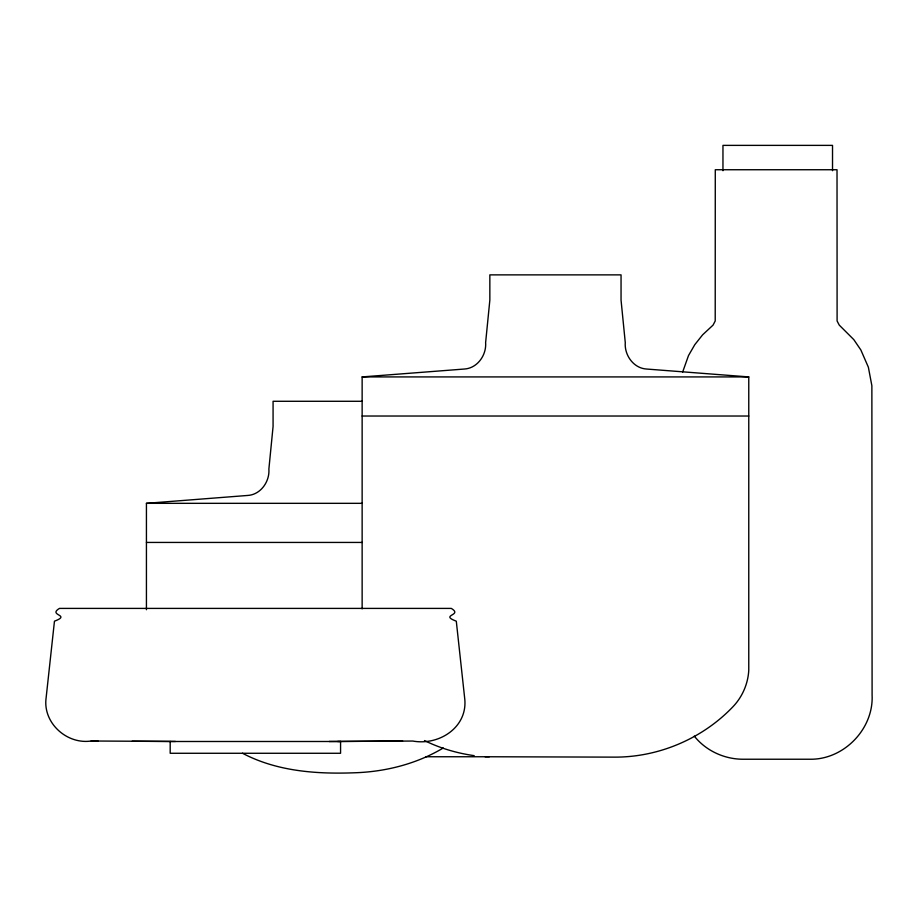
<?xml version="1.0" encoding="UTF-8"?>
<svg xmlns="http://www.w3.org/2000/svg" width="918" height="918" viewBox="0 0 918 918"><rect width="100%" height="100%" fill="white"/><g stroke="black" fill="none" stroke-linecap="round" stroke-linejoin="round"><path stroke-width="1.38" d="M682.636 372.088L688.511 355.553L694.788 344.675L702.603 334.841L713.056 325.11L715.214 320.979L715.283 169.738L837.021 169.738L837.101 320.979L839.259 325.11L853.797 339.614L860.866 349.988L868.371 367.234L871.87 385.721L872.1 695.133C873.741 729.087 843.653 759.978 809.676 759.232L742.639 759.232C724.176 759.14 705.816 750.672 694.306 736.133M443.268 747.986C417.679 763.271 388.073 771.131 358.41 772.623C319.016 774.39 277.993 771.992 242.444 753.23M362.14 608.852L362.14 376.919L464.336 369.036C477.371 368.279 486.597 355.094 485.622 342.621L489.845 300.106L489.845 274.872L621.05 274.872L621.05 300.106L625.273 342.621C624.297 355.094 633.535 368.279 646.57 369.036L748.767 376.919L748.767 670.278C748.032 683.853 742.283 697.06 732.851 706.849C702.419 738.669 658.837 757.235 614.808 757.132L485.117 756.753M146.432 609.724L146.432 503.328L247.768 495.445C260.769 494.664 269.846 481.445 268.882 469.029L273.071 426.514L273.071 401.281L362.094 401.281M337.663 741.492L402.612 740.998M329.16 741.492L412.767 741.044C439.263 745.898 468.341 727.01 464.646 697.955L456.292 621.176C439.011 614.704 463.372 615.611 451.266 608.404L59.486 608.404C47.38 615.611 71.753 614.704 54.46 621.176L46.107 697.955C42.664 722.833 66.784 744.67 91.157 740.998L175.476 741.457M362.14 376.919L748.767 376.919M362.14 416.026L748.767 416.026M146.432 503.328L362.231 503.328M146.432 542.435L362.231 542.435M426.044 756.753L489.34 756.753M132.123 741.262L170.266 741.469M91.157 740.998L97.985 741.044M474.193 755.652C456.969 753.208 440.089 748.25 424.472 740.551M832.523 170.702L832.523 145.377L722.959 145.377L722.959 170.702M340.567 741.492L170.186 741.492L170.186 753.276L340.567 753.276L340.567 741.492"/></g></svg>
